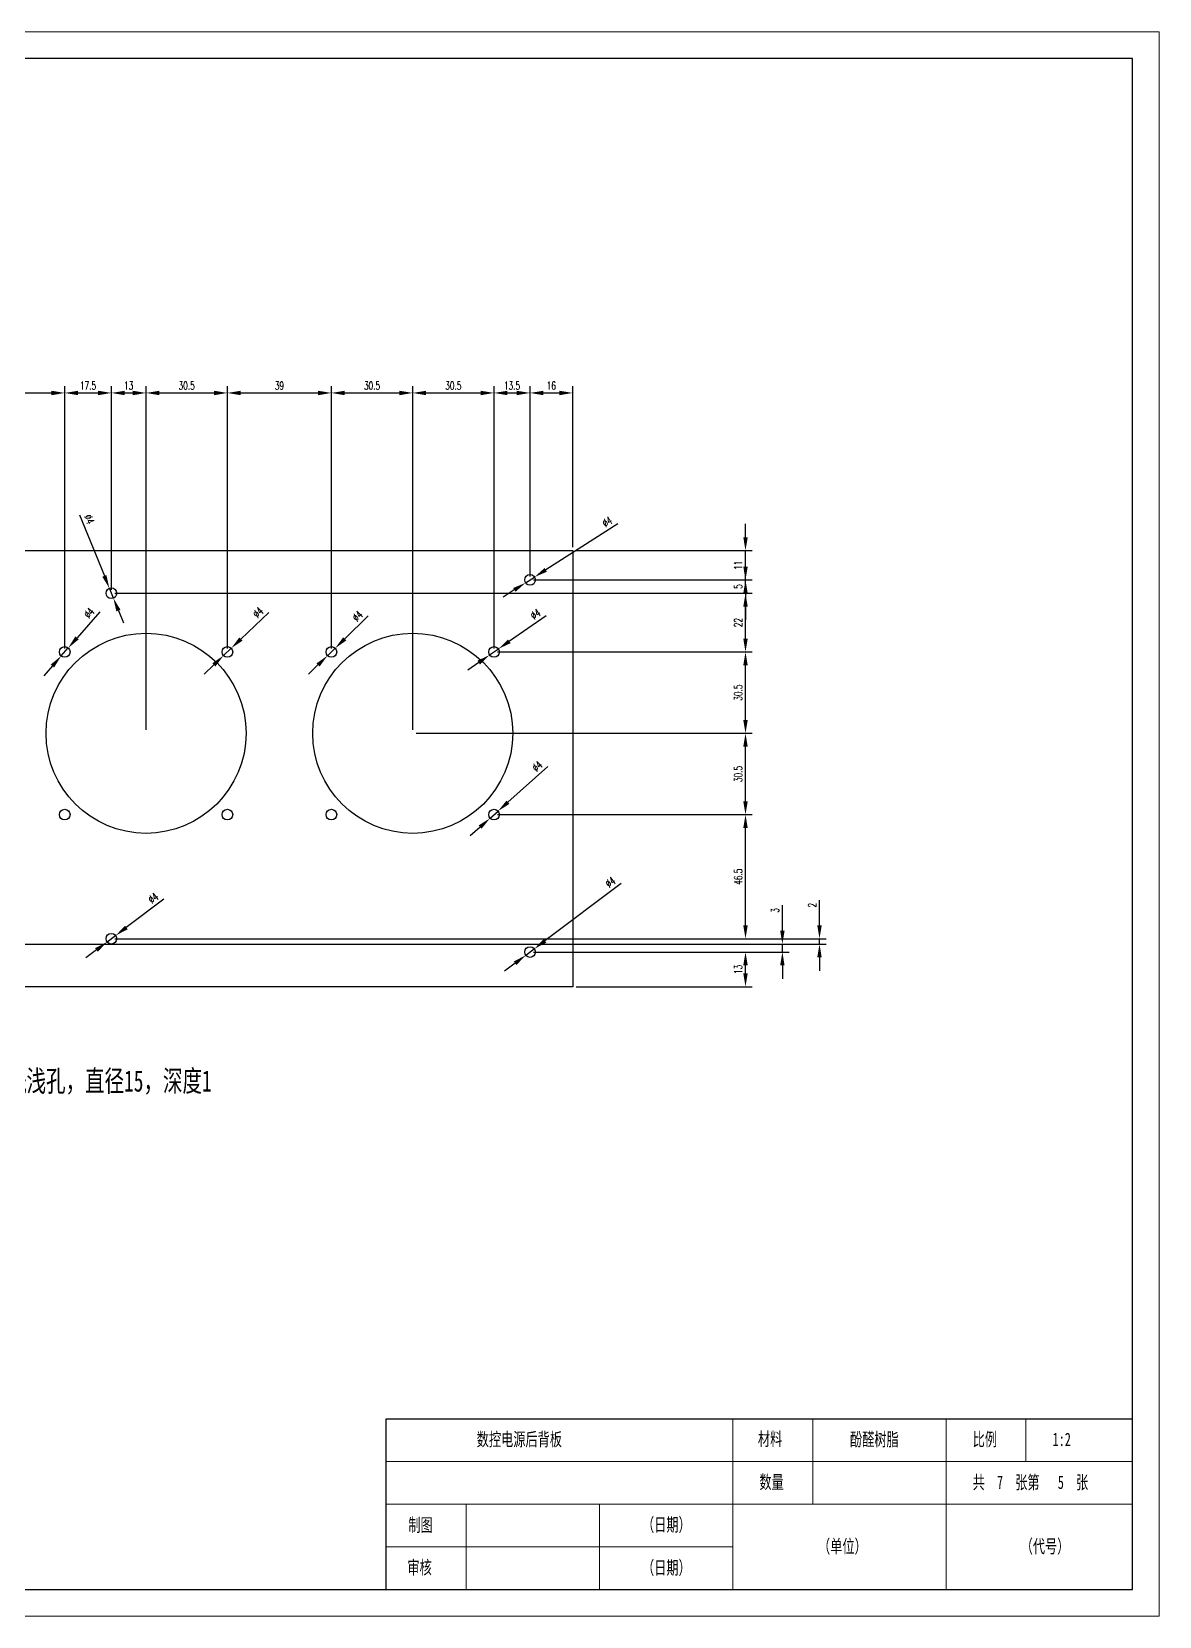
# Model space of a CAD drawing. Header units: millimetres. Extents: x 0 to 420, y 0 to 297.
# Drawn here: x 208.6 to 420, y 0 to 297 of the extents above; entities that cross this region are included whole.
import ezdxf
from ezdxf import colors
from ezdxf.entities.mleader import LeaderData, LeaderLine
from ezdxf.math import Vec2, Vec3

# ---------------------------------------------------------------- set-up
doc = ezdxf.new("R2010")
doc.units = ezdxf.units.MM
doc.header["$PDMODE"] = 35
for name, color, linetype, lineweight in [('BZ', 4, 'Continuous', 15), ('CSX', 7, 'Continuous', 30), ('XSX', 7, 'Continuous', 15)]:
    doc.layers.add(name, color=color, linetype=linetype, lineweight=lineweight)
doc.layers.add('WZ', color=6, linetype='Continuous')
doc.styles.get("Standard").update_dxf_attribs({"font": 'txt.shx', "width": 0.67})
doc.styles.add('长仿宋', font='simfang.ttf', dxfattribs={"width": 0.67})
doc.dimstyles.new('ISO-25', dxfattribs={"dimtxt": 1.5, "dimasz": 2.5, "dimexe": 1.25, "dimexo": 0.625, "dimtad": 1, "dimlfac": 2, "dimdsep": 46, "dimtxsty": 'Standard', "dimcen": 2.5, "dimadec": 0, "dimazin": 0, "dimtfac": 1, "dimtmove": 0, "dimatfit": 3, "dimfxl": 1, "dimarcsym": 0})

# ---------------------------------------------------------------- blocks, each defined once
blk = doc.blocks.new('*D11')
at = {"layer": 'BZ', "color": 0, "lineweight": -2, "transparency": 16777216}
for p, q in [((195.25, 181.38), (195.25, 230.54)), ((197.75, 229.29), (212.25, 229.29)), ((214.75, 181.38), (214.75, 230.54))]:
    blk.add_line(p, q, dxfattribs=at)
at = {"layer": 'BZ', "color": 0, "transparency": 16777216}
for points in [[(197.75, 229.7), (197.75, 228.87), (195.25, 229.29)], [(212.25, 229.7), (212.25, 228.87), (214.75, 229.29)]]:
    blk.add_solid(points, dxfattribs=at)
at = {"layer": 'Defpoints', "color": 0, "transparency": 16777216}
for p in [(214.75, 229.29), (195.25, 180.75), (214.75, 180.75)]:
    blk.add_point(p, dxfattribs=at)
at = {"layer": 'BZ', "color": 0, "transparency": 16777216, "insert": (205, 230.66), "char_height": 1.5, "attachment_point": 5}
blk.add_mtext('39', dxfattribs=at)
blk = doc.blocks.new('*D12')
at = {"layer": 'BZ', "color": 0, "lineweight": -2, "transparency": 16777216}
for p, q in [((214.75, 181.38), (214.75, 230.54)), ((217.25, 229.29), (221, 229.29)), ((223.5, 192.38), (223.5, 230.54))]:
    blk.add_line(p, q, dxfattribs=at)
at = {"layer": 'BZ', "color": 0, "transparency": 16777216}
for points in [[(217.25, 229.7), (217.25, 228.87), (214.75, 229.29)], [(221, 229.7), (221, 228.87), (223.5, 229.29)]]:
    blk.add_solid(points, dxfattribs=at)
at = {"layer": 'Defpoints', "color": 0, "transparency": 16777216}
for p in [(223.5, 229.29), (223.5, 191.75), (214.75, 180.75)]:
    blk.add_point(p, dxfattribs=at)
at = {"layer": 'BZ', "color": 0, "transparency": 16777216, "insert": (219.12, 230.66), "char_height": 1.5, "attachment_point": 5}
blk.add_mtext('17.5', dxfattribs=at)
blk = doc.blocks.new('*D13')
at = {"layer": 'BZ', "color": 0, "lineweight": -2, "transparency": 16777216}
for p, q in [((223.5, 192.38), (223.5, 230.54)), ((226, 229.29), (227.5, 229.29)), ((230, 166.12), (230, 230.54))]:
    blk.add_line(p, q, dxfattribs=at)
at = {"layer": 'BZ', "color": 0, "transparency": 16777216}
for points in [[(226, 229.7), (226, 228.87), (223.5, 229.29)], [(227.5, 229.7), (227.5, 228.87), (230, 229.29)]]:
    blk.add_solid(points, dxfattribs=at)
at = {"layer": 'Defpoints', "color": 0, "transparency": 16777216}
for p in [(230, 229.29), (223.5, 191.75), (230, 165.5)]:
    blk.add_point(p, dxfattribs=at)
at = {"layer": 'BZ', "color": 0, "transparency": 16777216, "insert": (226.75, 230.66), "char_height": 1.5, "attachment_point": 5}
blk.add_mtext('13', dxfattribs=at)
blk = doc.blocks.new('*D14')
at = {"layer": 'BZ', "color": 0, "lineweight": -2, "transparency": 16777216}
for p, q in [((230, 166.12), (230, 230.54)), ((232.5, 229.29), (242.75, 229.29)), ((245.25, 181.38), (245.25, 230.54))]:
    blk.add_line(p, q, dxfattribs=at)
at = {"layer": 'BZ', "color": 0, "transparency": 16777216}
for points in [[(232.5, 229.7), (232.5, 228.87), (230, 229.29)], [(242.75, 229.7), (242.75, 228.87), (245.25, 229.29)]]:
    blk.add_solid(points, dxfattribs=at)
at = {"layer": 'Defpoints', "color": 0, "transparency": 16777216}
for p in [(245.25, 229.29), (245.25, 180.75), (230, 165.5)]:
    blk.add_point(p, dxfattribs=at)
at = {"layer": 'BZ', "color": 0, "transparency": 16777216, "insert": (237.62, 230.66), "char_height": 1.5, "attachment_point": 5}
blk.add_mtext('30.5', dxfattribs=at)
blk = doc.blocks.new('*D15')
at = {"layer": 'BZ', "color": 0, "lineweight": -2, "transparency": 16777216}
for p, q in [((245.25, 181.38), (245.25, 230.54)), ((247.75, 229.29), (262.25, 229.29)), ((264.75, 181.38), (264.75, 230.54))]:
    blk.add_line(p, q, dxfattribs=at)
at = {"layer": 'BZ', "color": 0, "transparency": 16777216}
for points in [[(247.75, 229.7), (247.75, 228.87), (245.25, 229.29)], [(262.25, 229.7), (262.25, 228.87), (264.75, 229.29)]]:
    blk.add_solid(points, dxfattribs=at)
at = {"layer": 'Defpoints', "color": 0, "transparency": 16777216}
for p in [(264.75, 229.29), (245.25, 180.75), (264.75, 180.75)]:
    blk.add_point(p, dxfattribs=at)
at = {"layer": 'BZ', "color": 0, "transparency": 16777216, "insert": (255, 230.66), "char_height": 1.5, "attachment_point": 5}
blk.add_mtext('39', dxfattribs=at)
blk = doc.blocks.new('*D16')
at = {"layer": 'BZ', "color": 0, "lineweight": -2, "transparency": 16777216}
for p, q in [((264.75, 181.38), (264.75, 230.54)), ((267.25, 229.29), (277.5, 229.29)), ((280, 166.12), (280, 230.54))]:
    blk.add_line(p, q, dxfattribs=at)
at = {"layer": 'BZ', "color": 0, "transparency": 16777216}
for points in [[(267.25, 229.7), (267.25, 228.87), (264.75, 229.29)], [(277.5, 229.7), (277.5, 228.87), (280, 229.29)]]:
    blk.add_solid(points, dxfattribs=at)
at = {"layer": 'Defpoints', "color": 0, "transparency": 16777216}
for p in [(280, 229.29), (264.75, 180.75), (280, 165.5)]:
    blk.add_point(p, dxfattribs=at)
at = {"layer": 'BZ', "color": 0, "transparency": 16777216, "insert": (272.38, 230.66), "char_height": 1.5, "attachment_point": 5}
blk.add_mtext('30.5', dxfattribs=at)
blk = doc.blocks.new('*D17')
at = {"layer": 'BZ', "color": 0, "lineweight": -2, "transparency": 16777216}
for p, q in [((280, 166.12), (280, 230.54)), ((282.5, 229.29), (292.75, 229.29)), ((295.25, 181.38), (295.25, 230.54))]:
    blk.add_line(p, q, dxfattribs=at)
at = {"layer": 'BZ', "color": 0, "transparency": 16777216}
for points in [[(282.5, 229.7), (282.5, 228.87), (280, 229.29)], [(292.75, 229.7), (292.75, 228.87), (295.25, 229.29)]]:
    blk.add_solid(points, dxfattribs=at)
at = {"layer": 'Defpoints', "color": 0, "transparency": 16777216}
for p in [(295.25, 229.29), (295.25, 180.75), (280, 165.5)]:
    blk.add_point(p, dxfattribs=at)
at = {"layer": 'BZ', "color": 0, "transparency": 16777216, "insert": (287.62, 230.66), "char_height": 1.5, "attachment_point": 5}
blk.add_mtext('30.5', dxfattribs=at)
blk = doc.blocks.new('*D18')
at = {"layer": 'BZ', "color": 0, "lineweight": -2, "transparency": 16777216}
for p, q in [((295.25, 181.38), (295.25, 230.54)), ((297.75, 229.29), (299.5, 229.29)), ((302, 194.88), (302, 230.54))]:
    blk.add_line(p, q, dxfattribs=at)
at = {"layer": 'BZ', "color": 0, "transparency": 16777216}
for points in [[(297.75, 229.7), (297.75, 228.87), (295.25, 229.29)], [(299.5, 229.7), (299.5, 228.87), (302, 229.29)]]:
    blk.add_solid(points, dxfattribs=at)
at = {"layer": 'Defpoints', "color": 0, "transparency": 16777216}
for p in [(302, 229.29), (302, 194.25), (295.25, 180.75)]:
    blk.add_point(p, dxfattribs=at)
at = {"layer": 'BZ', "color": 0, "transparency": 16777216, "insert": (298.62, 230.66), "char_height": 1.5, "attachment_point": 5}
blk.add_mtext('13.5', dxfattribs=at)
blk = doc.blocks.new('*D19')
at = {"layer": 'BZ', "color": 0, "lineweight": -2, "transparency": 16777216}
for p, q in [((302, 194.88), (302, 230.54)), ((304.5, 229.29), (307.5, 229.29)), ((310, 200.38), (310, 230.54))]:
    blk.add_line(p, q, dxfattribs=at)
at = {"layer": 'BZ', "color": 0, "transparency": 16777216}
for points in [[(304.5, 229.7), (304.5, 228.87), (302, 229.29)], [(307.5, 229.7), (307.5, 228.87), (310, 229.29)]]:
    blk.add_solid(points, dxfattribs=at)
at = {"layer": 'Defpoints', "color": 0, "transparency": 16777216}
for p in [(310, 229.29), (310, 199.75), (302, 194.25)]:
    blk.add_point(p, dxfattribs=at)
at = {"layer": 'BZ', "color": 0, "transparency": 16777216, "insert": (306, 230.66), "char_height": 1.5, "attachment_point": 5}
blk.add_mtext('16', dxfattribs=at)
blk = doc.blocks.new('*D20')
at = {"layer": 'BZ', "color": 0, "lineweight": -2, "transparency": 16777216}
for p, q in [((302.63, 124.5), (343.65, 124.5)), ((342.4, 120.5), (342.4, 122)), ((310.63, 118), (343.65, 118))]:
    blk.add_line(p, q, dxfattribs=at)
at = {"layer": 'BZ', "color": 0, "transparency": 16777216}
for points in [[(341.99, 122), (342.82, 122), (342.4, 124.5)], [(341.99, 120.5), (342.82, 120.5), (342.4, 118)]]:
    blk.add_solid(points, dxfattribs=at)
at = {"layer": 'Defpoints', "color": 0, "transparency": 16777216}
for p in [(302, 124.5), (342.4, 124.5), (310, 118)]:
    blk.add_point(p, dxfattribs=at)
at = {"layer": 'BZ', "color": 0, "transparency": 16777216, "insert": (341.03, 121.25), "char_height": 1.5, "attachment_point": 5, "rotation": 90}
blk.add_mtext('13', dxfattribs=at)
blk = doc.blocks.new('*D21')
at = {"layer": 'BZ', "color": 0, "lineweight": -2, "transparency": 16777216}
for p, q in [((349.32, 128.5), (349.32, 133.27)), ((137.63, 126), (350.57, 126)), ((349.32, 124.5), (349.32, 126)), ((302.63, 124.5), (350.57, 124.5)), ((349.32, 122), (349.32, 119.5))]:
    blk.add_line(p, q, dxfattribs=at)
at = {"layer": 'BZ', "color": 0, "transparency": 16777216}
for points in [[(348.9, 128.5), (349.73, 128.5), (349.32, 126)], [(348.9, 122), (349.73, 122), (349.32, 124.5)]]:
    blk.add_solid(points, dxfattribs=at)
at = {"layer": 'Defpoints', "color": 0, "transparency": 16777216}
for p in [(137, 126), (349.32, 126), (302, 124.5)]:
    blk.add_point(p, dxfattribs=at)
at = {"layer": 'BZ', "color": 0, "transparency": 16777216, "insert": (347.94, 132.31), "char_height": 1.5, "attachment_point": 5, "rotation": 90}
blk.add_mtext('3', dxfattribs=at)
blk = doc.blocks.new('*D22')
at = {"layer": 'BZ', "color": 0, "lineweight": -2, "transparency": 16777216}
for p, q in [((356.28, 129.5), (356.28, 134.25)), ((137.63, 126), (357.53, 126)), ((224.13, 127), (357.53, 127)), ((356.28, 126), (356.28, 127)), ((356.28, 123.5), (356.28, 121))]:
    blk.add_line(p, q, dxfattribs=at)
at = {"layer": 'BZ', "color": 0, "transparency": 16777216}
for points in [[(355.86, 129.5), (356.69, 129.5), (356.28, 127)], [(355.86, 123.5), (356.69, 123.5), (356.28, 126)]]:
    blk.add_solid(points, dxfattribs=at)
at = {"layer": 'Defpoints', "color": 0, "transparency": 16777216}
for p in [(137, 126), (223.5, 127), (356.28, 127)]:
    blk.add_point(p, dxfattribs=at)
at = {"layer": 'BZ', "color": 0, "transparency": 16777216, "insert": (354.9, 133.29), "char_height": 1.5, "attachment_point": 5, "rotation": 90}
blk.add_mtext('2', dxfattribs=at)
blk = doc.blocks.new('*D23')
at = {"layer": 'BZ', "color": 0, "lineweight": -2, "transparency": 16777216}
for p, q in [((295.88, 150.25), (343.65, 150.25)), ((342.4, 129.5), (342.4, 147.75)), ((224.13, 127), (343.65, 127))]:
    blk.add_line(p, q, dxfattribs=at)
at = {"layer": 'BZ', "color": 0, "transparency": 16777216}
for points in [[(341.99, 147.75), (342.82, 147.75), (342.4, 150.25)], [(341.99, 129.5), (342.82, 129.5), (342.4, 127)]]:
    blk.add_solid(points, dxfattribs=at)
at = {"layer": 'Defpoints', "color": 0, "transparency": 16777216}
for p in [(295.25, 150.25), (342.4, 150.25), (223.5, 127)]:
    blk.add_point(p, dxfattribs=at)
at = {"layer": 'BZ', "color": 0, "transparency": 16777216, "insert": (341.03, 138.62), "char_height": 1.5, "attachment_point": 5, "rotation": 90}
blk.add_mtext('46.5', dxfattribs=at)
blk = doc.blocks.new('*D24')
at = {"layer": 'BZ', "color": 0, "lineweight": -2, "transparency": 16777216}
for p, q in [((280.63, 165.5), (343.65, 165.5)), ((342.4, 152.75), (342.4, 163)), ((295.88, 150.25), (343.65, 150.25))]:
    blk.add_line(p, q, dxfattribs=at)
at = {"layer": 'BZ', "color": 0, "transparency": 16777216}
for points in [[(341.99, 163), (342.82, 163), (342.4, 165.5)], [(341.99, 152.75), (342.82, 152.75), (342.4, 150.25)]]:
    blk.add_solid(points, dxfattribs=at)
at = {"layer": 'Defpoints', "color": 0, "transparency": 16777216}
for p in [(280, 165.5), (342.4, 165.5), (295.25, 150.25)]:
    blk.add_point(p, dxfattribs=at)
at = {"layer": 'BZ', "color": 0, "transparency": 16777216, "insert": (341.03, 157.87), "char_height": 1.5, "attachment_point": 5, "rotation": 90}
blk.add_mtext('30.5', dxfattribs=at)
blk = doc.blocks.new('*D25')
at = {"layer": 'BZ', "color": 0, "lineweight": -2, "transparency": 16777216}
for p, q in [((295.88, 180.75), (343.65, 180.75)), ((342.4, 168), (342.4, 178.25)), ((280.63, 165.5), (343.65, 165.5))]:
    blk.add_line(p, q, dxfattribs=at)
at = {"layer": 'BZ', "color": 0, "transparency": 16777216}
for points in [[(341.99, 178.25), (342.82, 178.25), (342.4, 180.75)], [(341.99, 168), (342.82, 168), (342.4, 165.5)]]:
    blk.add_solid(points, dxfattribs=at)
at = {"layer": 'Defpoints', "color": 0, "transparency": 16777216}
for p in [(295.25, 180.75), (342.4, 180.75), (280, 165.5)]:
    blk.add_point(p, dxfattribs=at)
at = {"layer": 'BZ', "color": 0, "transparency": 16777216, "insert": (341.03, 173.12), "char_height": 1.5, "attachment_point": 5, "rotation": 90}
blk.add_mtext('30.5', dxfattribs=at)
blk = doc.blocks.new('*D26')
at = {"layer": 'BZ', "color": 0, "lineweight": -2, "transparency": 16777216}
for p, q in [((224.13, 191.75), (343.65, 191.75)), ((342.4, 183.25), (342.4, 189.25)), ((295.88, 180.75), (343.65, 180.75))]:
    blk.add_line(p, q, dxfattribs=at)
at = {"layer": 'BZ', "color": 0, "transparency": 16777216}
for points in [[(341.99, 189.25), (342.82, 189.25), (342.4, 191.75)], [(341.99, 183.25), (342.82, 183.25), (342.4, 180.75)]]:
    blk.add_solid(points, dxfattribs=at)
at = {"layer": 'Defpoints', "color": 0, "transparency": 16777216}
for p in [(223.5, 191.75), (342.4, 191.75), (295.25, 180.75)]:
    blk.add_point(p, dxfattribs=at)
at = {"layer": 'BZ', "color": 0, "transparency": 16777216, "insert": (341.03, 186.25), "char_height": 1.5, "attachment_point": 5, "rotation": 90}
blk.add_mtext('22', dxfattribs=at)
blk = doc.blocks.new('*D27')
at = {"layer": 'BZ', "color": 0, "lineweight": -2, "transparency": 16777216}
for p, q in [((342.4, 196.75), (342.4, 199.25)), ((302.63, 194.25), (343.65, 194.25)), ((342.4, 191.75), (342.4, 194.25)), ((224.13, 191.75), (343.65, 191.75)), ((342.4, 189.25), (342.4, 186.75))]:
    blk.add_line(p, q, dxfattribs=at)
at = {"layer": 'BZ', "color": 0, "transparency": 16777216}
for points in [[(341.99, 196.75), (342.82, 196.75), (342.4, 194.25)], [(341.99, 189.25), (342.82, 189.25), (342.4, 191.75)]]:
    blk.add_solid(points, dxfattribs=at)
at = {"layer": 'Defpoints', "color": 0, "transparency": 16777216}
for p in [(302, 194.25), (342.4, 194.25), (223.5, 191.75)]:
    blk.add_point(p, dxfattribs=at)
at = {"layer": 'BZ', "color": 0, "transparency": 16777216, "insert": (341.03, 193), "char_height": 1.5, "attachment_point": 5, "rotation": 90}
blk.add_mtext('5', dxfattribs=at)
blk = doc.blocks.new('*D28')
at = {"layer": 'BZ', "color": 0, "lineweight": -2, "transparency": 16777216}
for p, q in [((342.4, 202.25), (342.4, 204.75)), ((310.63, 199.75), (343.65, 199.75)), ((342.4, 194.25), (342.4, 199.75)), ((302.63, 194.25), (343.65, 194.25)), ((342.4, 191.75), (342.4, 189.25))]:
    blk.add_line(p, q, dxfattribs=at)
at = {"layer": 'BZ', "color": 0, "transparency": 16777216}
for points in [[(341.99, 202.25), (342.82, 202.25), (342.4, 199.75)], [(341.99, 191.75), (342.82, 191.75), (342.4, 194.25)]]:
    blk.add_solid(points, dxfattribs=at)
at = {"layer": 'Defpoints', "color": 0, "transparency": 16777216}
for p in [(310, 199.75), (342.4, 199.75), (302, 194.25)]:
    blk.add_point(p, dxfattribs=at)
at = {"layer": 'BZ', "color": 0, "transparency": 16777216, "insert": (341.03, 197), "char_height": 1.5, "attachment_point": 5, "rotation": 90}
blk.add_mtext('11', dxfattribs=at)
blk = doc.blocks.new('*D36')
at = {"layer": 'BZ', "color": 0, "lineweight": -2, "transparency": 16777216}
for p, q in [((221.32, 188.25), (217.06, 183.38)), ((214.09, 180), (215.41, 181.5)), ((212.44, 178.12), (210.8, 176.24))]:
    blk.add_line(p, q, dxfattribs=at)
at = {"layer": 'BZ', "color": 0, "transparency": 16777216}
for points in [[(216.74, 183.66), (217.37, 183.11), (215.41, 181.5)], [(212.13, 178.39), (212.76, 177.84), (214.09, 180)]]:
    blk.add_solid(points, dxfattribs=at)
at = {"layer": 'Defpoints', "color": 0, "transparency": 16777216}
for p in [(215.41, 181.5), (214.09, 180)]:
    blk.add_point(p, dxfattribs=at)
at = {"layer": 'BZ', "color": 0, "transparency": 16777216, "insert": (219.32, 188.05), "char_height": 1.5, "attachment_point": 5, "rotation": 48.785}
blk.add_mtext('∅4', dxfattribs=at)
blk = doc.blocks.new('*D37')
at = {"layer": 'BZ', "color": 0, "lineweight": -2, "transparency": 16777216}
for p, q in [((217.53, 206.46), (222.18, 194.99)), ((223.88, 190.82), (223.12, 192.68)), ((224.82, 188.51), (225.76, 186.19))]:
    blk.add_line(p, q, dxfattribs=at)
at = {"layer": 'BZ', "color": 0, "transparency": 16777216}
for points in [[(222.57, 195.15), (221.8, 194.84), (223.12, 192.68)], [(225.2, 188.66), (224.43, 188.35), (223.88, 190.82)]]:
    blk.add_solid(points, dxfattribs=at)
at = {"layer": 'Defpoints', "color": 0, "transparency": 16777216}
for p in [(223.12, 192.68), (223.88, 190.82)]:
    blk.add_point(p, dxfattribs=at)
at = {"layer": 'BZ', "color": 0, "transparency": 16777216, "insert": (219.35, 205.62), "char_height": 1.5, "attachment_point": 5, "rotation": 292.0936}
blk.add_mtext('∅4', dxfattribs=at)
blk = doc.blocks.new('*D38')
at = {"layer": 'BZ', "color": 0, "lineweight": -2, "transparency": 16777216}
for p, q in [((253.02, 188.16), (247.78, 183.16)), ((244.53, 180.06), (245.97, 181.44)), ((242.72, 178.34), (240.91, 176.61))]:
    blk.add_line(p, q, dxfattribs=at)
at = {"layer": 'BZ', "color": 0, "transparency": 16777216}
for points in [[(247.5, 183.47), (248.07, 182.86), (245.97, 181.44)], [(242.43, 178.64), (243, 178.03), (244.53, 180.06)]]:
    blk.add_solid(points, dxfattribs=at)
at = {"layer": 'Defpoints', "color": 0, "transparency": 16777216}
for p in [(245.97, 181.44), (244.53, 180.06)]:
    blk.add_point(p, dxfattribs=at)
at = {"layer": 'BZ', "color": 0, "transparency": 16777216, "insert": (251.01, 188.14), "char_height": 1.5, "attachment_point": 5, "rotation": 43.6242}
blk.add_mtext('∅4', dxfattribs=at)
blk = doc.blocks.new('*D39')
at = {"layer": 'BZ', "color": 0, "lineweight": -2, "transparency": 16777216}
for p, q in [((233.35, 134.4), (226.3, 129.1)), ((220.7, 124.9), (218.7, 123.4)), ((222.7, 126.4), (224.3, 127.6))]:
    blk.add_line(p, q, dxfattribs=at)
at = {"layer": 'BZ', "color": 0, "transparency": 16777216}
for points in [[(226.05, 129.44), (226.55, 128.77), (224.3, 127.6)], [(220.45, 125.23), (220.95, 124.56), (222.7, 126.4)]]:
    blk.add_solid(points, dxfattribs=at)
at = {"layer": 'Defpoints', "color": 0, "transparency": 16777216}
for p in [(222.7, 126.4), (224.3, 127.6)]:
    blk.add_point(p, dxfattribs=at)
at = {"layer": 'BZ', "color": 0, "transparency": 16777216, "insert": (231.35, 134.62), "char_height": 1.5, "attachment_point": 5, "rotation": 36.908}
blk.add_mtext('∅4', dxfattribs=at)
blk = doc.blocks.new('*D40')
at = {"layer": 'BZ', "color": 0, "lineweight": -2, "transparency": 16777216}
for p, q in [((271.66, 187.49), (267.26, 183.19)), ((264.03, 180.05), (265.47, 181.45)), ((262.24, 178.31), (260.46, 176.56))]:
    blk.add_line(p, q, dxfattribs=at)
at = {"layer": 'BZ', "color": 0, "transparency": 16777216}
for points in [[(266.96, 183.49), (267.55, 182.9), (265.47, 181.45)], [(261.95, 178.6), (262.54, 178.01), (264.03, 180.05)]]:
    blk.add_solid(points, dxfattribs=at)
at = {"layer": 'Defpoints', "color": 0, "transparency": 16777216}
for p in [(265.47, 181.45), (264.03, 180.05)]:
    blk.add_point(p, dxfattribs=at)
at = {"layer": 'BZ', "color": 0, "transparency": 16777216, "insert": (269.65, 187.45), "char_height": 1.5, "attachment_point": 5, "rotation": 44.289}
blk.add_mtext('∅4', dxfattribs=at)
blk = doc.blocks.new('*D41')
at = {"layer": 'BZ', "color": 0, "lineweight": -2, "transparency": 16777216}
for p, q in [((305.01, 187.53), (298.12, 182.75)), ((294.43, 180.18), (296.07, 181.32)), ((292.38, 178.75), (290.32, 177.33))]:
    blk.add_line(p, q, dxfattribs=at)
at = {"layer": 'BZ', "color": 0, "transparency": 16777216}
for points in [[(297.89, 183.09), (298.36, 182.4), (296.07, 181.32)], [(292.14, 179.1), (292.61, 178.41), (294.43, 180.18)]]:
    blk.add_solid(points, dxfattribs=at)
at = {"layer": 'Defpoints', "color": 0, "transparency": 16777216}
for p in [(296.07, 181.32), (294.43, 180.18)]:
    blk.add_point(p, dxfattribs=at)
at = {"layer": 'BZ', "color": 0, "transparency": 16777216, "insert": (303.03, 187.82), "char_height": 1.5, "attachment_point": 5, "rotation": 34.7721}
blk.add_mtext('∅4', dxfattribs=at)
blk = doc.blocks.new('*D42')
at = {"layer": 'BZ', "color": 0, "lineweight": -2, "transparency": 16777216}
for p, q in [((318.46, 204.75), (304.95, 196.13)), ((301.16, 193.71), (302.84, 194.79)), ((299.05, 192.37), (296.94, 191.02))]:
    blk.add_line(p, q, dxfattribs=at)
at = {"layer": 'BZ', "color": 0, "transparency": 16777216}
for points in [[(304.73, 196.48), (305.17, 195.78), (302.84, 194.79)], [(298.83, 192.72), (299.27, 192.02), (301.16, 193.71)]]:
    blk.add_solid(points, dxfattribs=at)
at = {"layer": 'Defpoints', "color": 0, "transparency": 16777216}
for p in [(301.16, 193.71), (302.84, 194.79)]:
    blk.add_point(p, dxfattribs=at)
at = {"layer": 'BZ', "color": 0, "transparency": 16777216, "insert": (316.49, 205.12), "char_height": 1.5, "attachment_point": 5, "rotation": 32.5358}
blk.add_mtext('∅4', dxfattribs=at)
blk = doc.blocks.new('*D43')
at = {"layer": 'BZ', "color": 0, "lineweight": -2, "transparency": 16777216}
for p, q in [((305.36, 159.26), (297.86, 152.58)), ((294.5, 149.58), (296, 150.92)), ((292.64, 147.92), (290.77, 146.26))]:
    blk.add_line(p, q, dxfattribs=at)
at = {"layer": 'BZ', "color": 0, "transparency": 16777216}
for points in [[(297.59, 152.89), (298.14, 152.27), (296, 150.92)], [(292.36, 148.23), (292.91, 147.61), (294.5, 149.58)]]:
    blk.add_solid(points, dxfattribs=at)
at = {"layer": 'Defpoints', "color": 0, "transparency": 16777216}
for p in [(294.5, 149.58), (296, 150.92)]:
    blk.add_point(p, dxfattribs=at)
at = {"layer": 'BZ', "color": 0, "transparency": 16777216, "insert": (303.35, 159.31), "char_height": 1.5, "attachment_point": 5, "rotation": 41.7188}
blk.add_mtext('∅4', dxfattribs=at)
blk = doc.blocks.new('*D44')
at = {"layer": 'BZ', "color": 0, "lineweight": -2, "transparency": 16777216}
for p, q in [((319.08, 137.35), (304.8, 126.6)), ((301.2, 123.9), (302.8, 125.1)), ((299.2, 122.4), (297.21, 120.89))]:
    blk.add_line(p, q, dxfattribs=at)
at = {"layer": 'BZ', "color": 0, "transparency": 16777216}
for points in [[(304.55, 126.94), (305.05, 126.27), (302.8, 125.1)], [(298.95, 122.73), (299.45, 122.06), (301.2, 123.9)]]:
    blk.add_solid(points, dxfattribs=at)
at = {"layer": 'Defpoints', "color": 0, "transparency": 16777216}
for p in [(302.8, 125.1), (301.2, 123.9)]:
    blk.add_point(p, dxfattribs=at)
at = {"layer": 'BZ', "color": 0, "transparency": 16777216, "insert": (317.08, 137.57), "char_height": 1.5, "attachment_point": 5, "rotation": 36.9622}
blk.add_mtext('∅4', dxfattribs=at)

msp = doc.modelspace()

# ---------------------------------------------------------------- linework, layer by layer
at = {"layer": 'CSX'}
for p, q in [((275, 5), (275, 37)), ((275, 37), (415, 37))]:
    msp.add_line(p, q, dxfattribs=at)
for points in [[(25, 5), (415, 5), (415, 292), (25, 292)], [(100, 199.75), (310, 199.75), (310, 118), (100, 118)]]:
    msp.add_lwpolyline(points, close=True, dxfattribs=at)
for centre, radius in [((302, 194.25), 1), ((223.5, 191.75), 1), ((230, 165.5), 18.75), ((280, 165.5), 18.75), ((214.75, 180.75), 1), ((245.25, 180.75), 1), ((264.75, 180.75), 1), ((295.25, 180.75), 1), ((214.75, 150.25), 1), ((245.25, 150.25), 1), ((264.75, 150.25), 1), ((295.25, 150.25), 1), ((223.5, 127), 1), ((302, 124.5), 1)]:
    msp.add_circle(centre, radius, dxfattribs=at)
at = {"layer": 'XSX'}
for p, q in [((340, 5), (340, 37)), ((355, 37), (355, 21)), ((380, 5), (380, 37)), ((395, 37), (395, 29)), ((275, 29), (415, 29)), ((275, 21), (415, 21)), ((290, 5), (290, 21)), ((315, 5), (315, 21)), ((275, 13), (340, 13))]:
    msp.add_line(p, q, dxfattribs=at)
msp.add_lwpolyline([(0, 0), (420, 0), (420, 297), (0, 297)], close=True, dxfattribs=at)

# ---------------------------------------------------------------- texts
at = {"layer": 'WZ', "char_height": 2.5, "attachment_point": 1, "style": '长仿宋'}
for s, width, heights, insert in [('数控电源后背板', 49.625996, [1.8371], (292, 34.4286)), ('材料', 6, [0], (344.7279, 34.5052)), ('酚醛树脂', 17.252564, [2.2567], (362, 34.4143)), ('比例', 6, [0], (385, 34.4286)), ('1:2', 17.252564, [2.2567], (400, 34.4143)), ('数量', 6, [0], (345, 26.4143)), ('共  7  张第   5  张', 27.836043, [2.8259], (385, 26.3714)), ('制图', 6, [0], (279.1836, 18.361)), ('（日期）', 9.275404, [1.8371], (323, 18.4286)), ('（单位）', 9.275404, [1.8371], (356, 14.3714)), ('（代号）', 9.275404, [1.8371], (394, 14.3714)), ('审核', 6, [0], (279, 10.4143)), ('（日期）', 9.275404, [1.8371], (323, 10.3714))]:
    msp.add_mtext_dynamic_manual_height_columns(s, width=width, gutter_width=12.5, heights=heights, dxfattribs=dict(at, insert=insert))

# ---------------------------------------------------------------- dimensions: what is measured, and where the dimension line sits
at = {"layer": 'BZ'}
for base, p1, p2, picture, middle in [((214.75, 229.2855), (195.25, 180.75), (214.75, 180.75), '*D11', (205, 230.6605)), ((223.5, 229.2855), (214.75, 180.75), (223.5, 191.75), '*D12', (219.125, 230.6605)), ((230, 229.2855), (223.5, 191.75), (230, 165.5), '*D13', (226.75, 230.6605)), ((245.25, 229.2855), (230, 165.5), (245.25, 180.75), '*D14', (237.625, 230.6605)), ((264.75, 229.2855), (245.25, 180.75), (264.75, 180.75), '*D15', (255, 230.6605)), ((280, 229.2855), (264.75, 180.75), (280, 165.5), '*D16', (272.375, 230.6605)), ((295.25, 229.2855), (280, 165.5), (295.25, 180.75), '*D17', (287.625, 230.6605)), ((302, 229.2855), (295.25, 180.75), (302, 194.25), '*D18', (298.625, 230.6605)), ((310, 229.2855), (302, 194.25), (310, 199.75), '*D19', (306, 230.6605))]:
    dim = msp.add_linear_dim(base=base, p1=p1, p2=p2, dimstyle='ISO-25', dxfattribs=at)
    dim.commit()
    dim.dimension.update_dxf_attribs({"geometry": picture, "text_midpoint": middle})
for p1, p2, picture, middle in [((223.8761, 190.8234), (223.1239, 192.6766), '*D37', (218.0805, 205.101)), ((301.1569, 193.7122), (302.8431, 194.7878), '*D42', (317.2281, 203.9647)), ((214.0911, 179.9978), (215.4089, 181.5022), '*D36', (220.3545, 187.1486)), ((244.5261, 180.0601), (245.9739, 181.4399), '*D38', (251.9635, 187.1486)), ((264.0342, 180.0517), (265.4658, 181.4483), '*D40', (270.6105, 186.4668)), ((294.4286, 180.1797), (296.0714, 181.3203), '*D41', (303.8113, 186.6941)), ((294.5036, 149.5845), (295.9964, 150.9155), '*D43', (304.2661, 158.2884)), ((301.201, 123.8987), (302.799, 125.1013), '*D44', (317.9103, 136.4728)), ((222.7004, 126.3995), (224.2996, 127.6005), '*D39', (232.1794, 133.5186))]:
    dim = msp.add_diameter_dim_2p(p1=p1, p2=p2, dimstyle='ISO-25', dxfattribs=at)
    dim.commit()
    dim.dimension.update_dxf_attribs({"geometry": picture, "text_midpoint": middle, "dimtype": 163})
for base, p1, p2, picture, middle in [((342.4036, 199.75), (302, 194.25), (310, 199.75), '*D28', (341.0286, 197)), ((342.4036, 194.25), (223.5, 191.75), (302, 194.25), '*D27', (341.0286, 193)), ((342.4036, 191.75), (295.25, 180.75), (223.5, 191.75), '*D26', (341.0286, 186.25)), ((342.4036, 180.75), (280, 165.5), (295.25, 180.75), '*D25', (341.0286, 173.125)), ((342.4036, 165.5), (295.25, 150.25), (280, 165.5), '*D24', (341.0286, 157.875)), ((342.4036, 150.25), (223.5, 127), (295.25, 150.25), '*D23', (341.0286, 138.625)), ((342.4036, 124.5), (310, 118), (302, 124.5), '*D20', (341.0286, 121.25))]:
    dim = msp.add_linear_dim(base=base, p1=p1, p2=p2, angle=270, dimstyle='ISO-25', dxfattribs=at)
    dim.commit()
    dim.dimension.update_dxf_attribs({"geometry": picture, "text_midpoint": middle})
for base, p1, p2, picture, middle in [((356.2752, 127), (137, 126), (223.5, 127), '*D22', (356.2752, 133.2856)), ((349.3176, 126), (302, 124.5), (137, 126), '*D21', (349.3176, 132.3051))]:
    dim = msp.add_linear_dim(base=base, p1=p1, p2=p2, angle=270, dimstyle='ISO-25', dxfattribs=at)
    dim.commit()
    dim.dimension.update_dxf_attribs({"geometry": picture, "text_midpoint": middle, "dimtype": 160})

# ---------------------------------------------------------------- leaders
ml = msp.add_multileader_mtext('Standard', dxfattribs=at)
ml.set_content('{\\fSimSun|b0|i0|c134|p2;此处正面铣浅孔，直径15，深度1}', color=256)
ml.set_leader_properties()
ml.build(insert=Vec2(0, 0))
ctx = ml.context
ctx.base_point, ctx.plane_origin = Vec3(187.3136, 100.0585), Vec3(138.9982, 119.8868)
notes = []
notes.append((ctx, [(0, (1, 1, 0), (179.3136, 100.0585), (1, 0), 8, [(0, [(138.9982, 119.8868)], 0, [])])]))
ctx.mtext.insert, ctx.mtext.flow_direction = Vec3(189.3136, 102.349), 5
for ctx, leaders in notes:
    for number, flags, end, landing, length, lines in leaders:
        leader = LeaderData()
        leader.index, (leader.has_last_leader_line, leader.has_dogleg_vector, leader.attachment_direction) = number, flags
        leader.last_leader_point, leader.dogleg_vector, leader.dogleg_length = Vec3(end), Vec3(landing), length
        for number, points, colour, breaks in lines:
            line = LeaderLine()
            line.index, line.vertices, line.color, line.breaks = number, Vec3.list(points), colors.encode_raw_color(colour), breaks
            leader.lines.append(line)
        ctx.leaders.append(leader)

doc.saveas('drawing.dxf')
